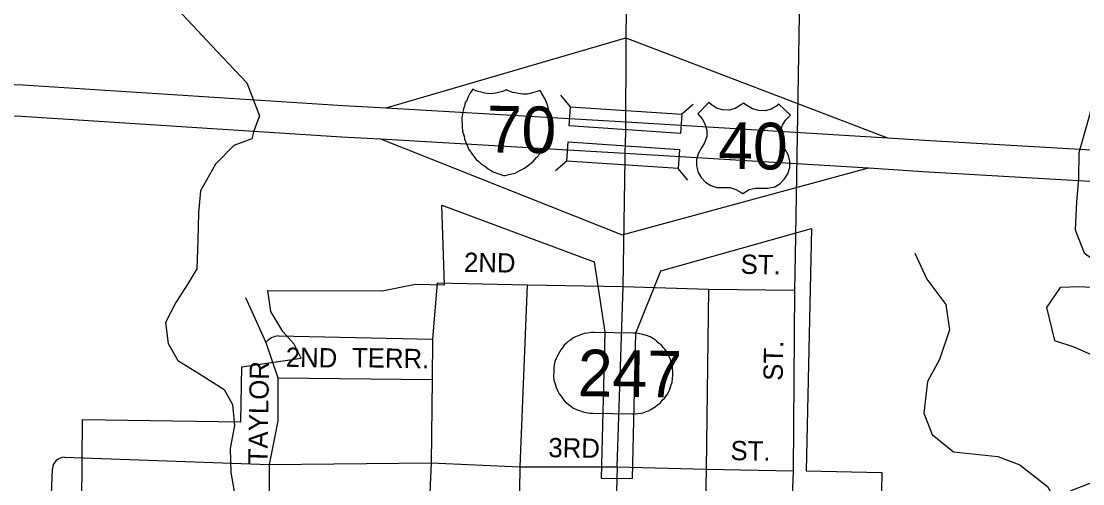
# Model space of a CAD drawing. Extents: x -85.89 to -81.43, y 28.77 to 32.72.
# Drawn here: x -84.45 to -83.717, y 31.5 to 31.819 of the extents above; entities that cross this region are included whole.
import ezdxf

# ---------------------------------------------------------------- set-up
doc = ezdxf.new("R2010")
doc.units = 0
for name, color, linetype in [('PL City Bridges', 7, 'Continuous'), ('PL City City Limits and Fill', 7, 'Continuous'), ('PL City Interchanges', 7, 'Continuous'), ('PL City Interstate Highway', 7, 'Continuous'), ('PL City Interstate Shields', 7, 'Continuous'), ('PL City K Route', 7, 'Continuous'), ('PL City K Rte Shields', 7, 'Continuous'), ('PL City Local Rd Street Names', 7, 'Continuous'), ('PL City Local Roads', 7, 'Continuous'), ('PL City Section Lines', 7, 'Continuous'), ('PL City Tributaries', 7, 'Continuous'), ('PL City US Shields', 7, 'Continuous')]:
    doc.layers.add(name, color=color, linetype=linetype)

msp = doc.modelspace()

# ---------------------------------------------------------------- linework, layer by layer
at = {"layer": 'PL City Bridges'}
for points in [[(-84.07075, 31.75967), (-84.07746, 31.76756)], [(-84.07075, 31.75967), (-83.9939, 31.75451), (-83.99479, 31.74123), (-84.07165, 31.74639), (-84.07075, 31.75967)], [(-83.98601, 31.76122), (-83.9939, 31.75451)], [(-84.07239, 31.73539), (-83.99554, 31.73022), (-83.99643, 31.71694), (-84.07328, 31.7221), (-84.07239, 31.73539)], [(-84.07328, 31.7221), (-84.08117, 31.71539)], [(-83.98972, 31.70905), (-83.99643, 31.71694)]]:
    msp.add_lwpolyline(points, dxfattribs=at)
at = {"layer": 'PL City City Limits and Fill'}
for p, q in [((-84.05444, 31.65268), (-84.04708, 31.60414)), ((-84.04708, 31.60414), (-84.04954, 31.50343)), ((-84.02795, 31.50308), (-84.02556, 31.60344)), ((-84.04954, 31.50343), (-84.02795, 31.50308))]:
    msp.add_line(p, q, dxfattribs=at)
for points in [[(-84.27977, 31.63295), (-84.20082, 31.6326), (-84.17772, 31.63735), (-84.15775, 31.63683), (-84.15951, 31.69172), (-84.05444, 31.65268)], [(-84.02556, 31.60344), (-84.00843, 31.64654), (-83.90428, 31.67561), (-83.90804, 31.50841), (-83.85565, 31.50741), (-83.85806, 31.38138)], [(-84.40997, 31.25489), (-84.4076, 31.54399), (-84.29821, 31.54216), (-84.29758, 31.5801), (-84.25657, 31.58626), (-84.26155, 31.59583), (-84.26921, 31.6045), (-84.27754, 31.61849), (-84.27977, 31.63295)]]:
    msp.add_lwpolyline(points, dxfattribs=at)
at = {"layer": 'PL City Interchanges'}
for points in [[(-84.19786, 31.75882), (-84.03243, 31.80725), (-83.85184, 31.73817)], [(-84.20184, 31.73742), (-84.03508, 31.67118), (-83.86498, 31.71751)]]:
    msp.add_lwpolyline(points, dxfattribs=at)
at = {"layer": 'PL City Interstate Highway'}
for points in [[(-84.91479, 31.78779), (-84.74304, 31.78426), (-84.62513, 31.7815), (-84.44874, 31.77465), (-84.22758, 31.76053), (-84.19786, 31.75882), (-84.03201, 31.74927), (-83.85184, 31.73817), (-83.82617, 31.73659), (-83.61937, 31.72457), (-83.54644, 31.72055), (-83.44416, 31.71852), (-83.28291, 31.71896), (-83.19212, 31.7194), (-83.01942, 31.71973)], [(-84.91526, 31.7662), (-84.74351, 31.76267), (-84.6258, 31.75992), (-84.44985, 31.75309), (-84.22889, 31.73897), (-84.20184, 31.73742), (-84.03329, 31.72772), (-83.86498, 31.71751), (-83.82746, 31.71504), (-83.62059, 31.70301), (-83.54725, 31.69897), (-83.44435, 31.69693), (-83.28283, 31.69737), (-83.19205, 31.69781), (-83.01925, 31.69814)]]:
    msp.add_lwpolyline(points, dxfattribs=at)
at = {"layer": 'PL City Interstate Shields'}
msp.add_lwpolyline([(-84.13812, 31.77168), (-84.14026, 31.76887), (-84.14164, 31.76603), (-84.14225, 31.76395), (-84.14341, 31.76245), (-84.14384, 31.75998), (-84.14463, 31.75809), (-84.14525, 31.75506), (-84.14569, 31.75145), (-84.14559, 31.74612), (-84.14527, 31.74269), (-84.14419, 31.73943), (-84.14384, 31.73733), (-84.14238, 31.73369), (-84.1411, 31.73063), (-84.13869, 31.72697), (-84.1372, 31.72504), (-84.13552, 31.72292), (-84.13402, 31.72175), (-84.13252, 31.7204), (-84.13064, 31.71903), (-84.12895, 31.71786), (-84.12745, 31.7167), (-84.12594, 31.71591), (-84.12405, 31.71474), (-84.12084, 31.71354), (-84.11706, 31.71214), (-84.11591, 31.71212), (-84.11247, 31.71302), (-84.10884, 31.71391), (-84.10558, 31.71557), (-84.10251, 31.71723), (-84.09962, 31.71927), (-84.09672, 31.7217), (-84.0942, 31.72451), (-84.09148, 31.7277), (-84.08952, 31.7309), (-84.08873, 31.73241), (-84.08736, 31.73506), (-84.08614, 31.73941), (-84.08531, 31.74358), (-84.08486, 31.74757), (-84.08498, 31.75176), (-84.08512, 31.75481), (-84.08565, 31.7571), (-84.08691, 31.7615), (-84.08818, 31.76476), (-84.09022, 31.76822), (-84.09169, 31.77091), (-84.09361, 31.77018), (-84.09686, 31.76928), (-84.09858, 31.76874), (-84.10049, 31.76839), (-84.10354, 31.76825), (-84.10695, 31.76888), (-84.10885, 31.76929), (-84.11075, 31.76951), (-84.11207, 31.77011), (-84.11396, 31.77071), (-84.11491, 31.7713), (-84.11606, 31.77074), (-84.11759, 31.7702), (-84.1195, 31.76966), (-84.12122, 31.76912), (-84.12504, 31.76861), (-84.12865, 31.76867), (-84.13074, 31.76928), (-84.13244, 31.76969), (-84.13453, 31.7701), (-84.13642, 31.77089)], close=True, dxfattribs=at)
at = {"layer": 'PL City K Route'}
msp.add_lwpolyline([(-84.03855, 31.51129), (-84.0343, 31.63561), (-84.03277, 31.73851)], dxfattribs=at)
at = {"layer": 'PL City K Rte Shields'}
msp.add_lwpolyline([(-84.02727, 31.60347), (-84.05428, 31.60391), (-84.05656, 31.60394), (-84.05866, 31.60341), (-84.06095, 31.60325), (-84.06305, 31.60253), (-84.06497, 31.6018), (-84.06726, 31.60088), (-84.06918, 31.59996), (-84.07073, 31.59866), (-84.07226, 31.59773), (-84.07342, 31.59661), (-84.07516, 31.59511), (-84.07614, 31.59342), (-84.0773, 31.59192), (-84.07828, 31.59041), (-84.07946, 31.58834), (-84.08064, 31.58588), (-84.08143, 31.58399), (-84.08204, 31.58153), (-84.08227, 31.57925), (-84.08232, 31.5764), (-84.08235, 31.57411), (-84.08221, 31.57107), (-84.08131, 31.56839), (-84.08059, 31.5659), (-84.07967, 31.56399), (-84.07857, 31.5615), (-84.07726, 31.55995), (-84.07596, 31.55822), (-84.07428, 31.5561), (-84.0724, 31.55455), (-84.07071, 31.55338), (-84.06902, 31.55202), (-84.06619, 31.55064), (-84.06449, 31.55004), (-84.06203, 31.54924), (-84.05994, 31.54864), (-84.05729, 31.54821), (-84.0552, 31.54818), (-84.02819, 31.54774), (-84.0261, 31.54771), (-84.02419, 31.54806), (-84.02209, 31.54821), (-84.02057, 31.54857), (-84.01846, 31.54949), (-84.01693, 31.54984), (-84.0152, 31.55077), (-84.01347, 31.55188), (-84.01213, 31.55262), (-84.01058, 31.55393), (-84.00866, 31.55542), (-84.00749, 31.55711), (-84.00556, 31.55879), (-84.0038, 31.56143), (-84.00224, 31.56406), (-84.00143, 31.56709), (-84.00062, 31.56955), (-84.0002, 31.57202), (-83.99997, 31.57468), (-84.00012, 31.57697), (-84.00027, 31.57963), (-84.00042, 31.58173), (-84.00116, 31.58326), (-84.00169, 31.58536), (-84.0028, 31.58785), (-84.0039, 31.59015), (-84.00539, 31.59208), (-84.0067, 31.59362), (-84.00819, 31.59536), (-84.01007, 31.59672), (-84.01138, 31.59808), (-84.01345, 31.59963), (-84.01571, 31.60081), (-84.01817, 31.6018), (-84.02082, 31.6026), (-84.02309, 31.60302), (-84.02423, 31.60323), (-84.02556, 31.60344)], close=True, dxfattribs=at)
at = {"layer": 'PL City Local Roads'}
for points in [[(-83.89748, 32.66815), (-83.90535, 32.26559), (-83.90712, 32.24171), (-83.90878, 32.22604), (-83.91336, 32.20127), (-83.92014, 32.17971), (-83.92676, 32.16085), (-83.93463, 32.14455), (-83.98775, 32.03383), (-84.00651, 31.99301), (-84.01364, 31.97338), (-84.0268, 31.91565), (-84.03187, 31.86298), (-84.03243, 31.80725), (-84.03277, 31.73851)], [(-83.91561, 31.65673), (-83.91594, 31.63301), (-83.91704, 31.50858), (-83.91815, 31.4777), (-83.91903, 31.44174), (-83.92024, 31.38162), (-83.9208, 31.36364), (-83.92311, 31.25597), (-83.92499, 31.20104), (-83.92538, 31.15912)], [(-84.16274, 31.63808), (-84.16605, 31.5994), (-84.16632, 31.57147), (-84.16681, 31.51393), (-84.16995, 31.44716), (-84.17124, 31.36769), (-84.17151, 31.35924), (-84.17297, 31.26011)], [(-84.16274, 31.63808), (-84.10067, 31.63688), (-84.0343, 31.63561), (-83.9755, 31.63376), (-83.91594, 31.63301)], [(-84.10067, 31.63688), (-84.10564, 31.5112), (-84.10665, 31.44597), (-84.10698, 31.3681), (-84.10932, 31.25934)], [(-83.9755, 31.63376), (-83.97706, 31.50973), (-83.97844, 31.44229), (-83.98064, 31.36429), (-83.98313, 31.25669), (-83.98413, 31.20323)], [(-84.29509, 31.62806), (-84.28103, 31.59692), (-84.27276, 31.57266), (-84.27285, 31.5429), (-84.27478, 31.53242), (-84.27882, 31.51285), (-84.2791, 31.47022), (-84.27993, 31.46453), (-84.28709, 31.44845), (-84.29049, 31.44321), (-84.31649, 31.41693), (-84.31842, 31.41491), (-84.32008, 31.406), (-84.31998, 31.39654), (-84.3176, 31.38524), (-84.3121, 31.37134), (-84.30685, 31.36061), (-84.30629, 31.35648), (-84.30402, 31.34238)], [(-84.2723, 31.6016), (-84.16605, 31.5994)], [(-84.27276, 31.57266), (-84.16632, 31.57147)], [(-84.42001, 31.51797), (-84.27882, 31.51285), (-84.16681, 31.51393), (-84.10564, 31.5112), (-84.03855, 31.51129), (-83.97706, 31.50973), (-83.91704, 31.50858)], [(-84.42978, 31.47387), (-84.42843, 31.50989)], [(-84.03855, 31.51129), (-84.04021, 31.44356), (-84.04175, 31.3659), (-84.04616, 31.25845), (-84.04633, 31.21003), (-84.04642, 31.20443), (-84.05008, 31.08171), (-84.05284, 30.99263), (-84.05357, 30.95364), (-84.05658, 30.83244), (-84.05874, 30.75963), (-84.05984, 30.69984), (-84.06183, 30.63961)]]:
    msp.add_lwpolyline(points, dxfattribs=at)
for centre, radius, start, end in [((-84.2711, 31.58889), 0.01277, 95.39955, 141.058), ((-84.41963, 31.50915), 0.00884, 92.50871, 175.15301)]:
    msp.add_arc(centre, radius, start, end, dxfattribs=at)
at = {"layer": 'PL City Section Lines'}
msp.add_lwpolyline([(-83.90535, 32.26559), (-83.91561, 31.65673)], dxfattribs=at)
at = {"layer": 'PL City Tributaries'}
for points in [[(-84.34877, 31.83437), (-84.31492, 31.79792), (-84.29428, 31.77618), (-84.28551, 31.75327), (-84.28945, 31.74299), (-84.29062, 31.73749), (-84.30309, 31.73287), (-84.3157, 31.71998), (-84.32625, 31.70153), (-84.32759, 31.68637), (-84.32791, 31.66775), (-84.32878, 31.64776), (-84.33488, 31.63751), (-84.34319, 31.62455), (-84.35042, 31.61087), (-84.34851, 31.59635), (-84.34171, 31.58451), (-84.32678, 31.57528), (-84.30973, 31.56465), (-84.30398, 31.5542), (-84.30261, 31.53969), (-84.30557, 31.52387), (-84.30531, 31.50731), (-84.30284, 31.49416)], [(-83.70715, 31.83522), (-83.70655, 31.80693), (-83.70876, 31.77178), (-83.7123, 31.7539), (-83.71574, 31.74154), (-83.71974, 31.72781), (-83.72004, 31.70988), (-83.72139, 31.69403), (-83.72225, 31.67473), (-83.71606, 31.65876), (-83.70541, 31.65099), (-83.68294, 31.64164), (-83.66954, 31.63797)], [(-83.83296, 31.65867), (-83.82465, 31.64059), (-83.81148, 31.62312), (-83.80908, 31.60583), (-83.81589, 31.58525), (-83.82422, 31.57021), (-83.82675, 31.54818), (-83.82107, 31.53359), (-83.80619, 31.52161), (-83.77554, 31.51833), (-83.76055, 31.51256), (-83.7414, 31.49775), (-83.7346, 31.48591)], [(-83.66954, 31.63797), (-83.67446, 31.63391), (-83.68579, 31.63272), (-83.70408, 31.63441), (-83.71915, 31.63535), (-83.73262, 31.63489), (-83.74201, 31.62125), (-83.73647, 31.59839), (-83.72308, 31.59403), (-83.70704, 31.58686), (-83.69801, 31.57912), (-83.68958, 31.56793), (-83.68869, 31.55688), (-83.68834, 31.54515), (-83.68706, 31.52581), (-83.6927, 31.51073), (-83.70794, 31.50132), (-83.72529, 31.49472), (-83.7346, 31.48591)]]:
    msp.add_lwpolyline(points, dxfattribs=at)
at = {"layer": 'PL City US Shields'}
msp.add_lwpolyline([(-83.97513, 31.76251), (-83.98287, 31.75484), (-83.97989, 31.75136), (-83.97785, 31.7479), (-83.9766, 31.74351), (-83.97667, 31.73913), (-83.97808, 31.73478), (-83.98023, 31.7312), (-83.98239, 31.72762), (-83.98361, 31.72326), (-83.98368, 31.71888), (-83.98262, 31.7143), (-83.98058, 31.71084), (-83.9774, 31.70755), (-83.97383, 31.7052), (-83.96966, 31.70399), (-83.96072, 31.70384), (-83.95655, 31.70263), (-83.95297, 31.70047), (-83.95165, 31.69969), (-83.94723, 31.70247), (-83.94302, 31.70354), (-83.93446, 31.7034), (-83.92968, 31.70446), (-83.92603, 31.70668), (-83.92293, 31.70986), (-83.92059, 31.71325), (-83.91937, 31.7178), (-83.91929, 31.72217), (-83.92036, 31.72657), (-83.92258, 31.73022), (-83.92461, 31.73387), (-83.92587, 31.73827), (-83.92579, 31.74265), (-83.92439, 31.747), (-83.92223, 31.75039), (-83.91875, 31.75376), (-83.92699, 31.7617), (-83.92835, 31.7602), (-83.93219, 31.75798), (-83.9364, 31.75691), (-83.94096, 31.75699), (-83.94513, 31.7582), (-83.9489, 31.76055), (-83.95115, 31.76211), (-83.95327, 31.76062), (-83.95712, 31.7584), (-83.96113, 31.75733), (-83.9657, 31.75741), (-83.96986, 31.75862), (-83.97344, 31.76096)], close=True, dxfattribs=at)

# ---------------------------------------------------------------- texts
at = {"layer": 'PL City Interstate Shields'}
msp.add_text('70', height=0.0322, rotation=359.03987, dxfattribs=at).set_placement((-84.12871, 31.72821))
at = {"layer": 'PL City K Rte Shields'}
msp.add_text('247', height=0.0322, rotation=359.07077, dxfattribs=at).set_placement((-84.06589, 31.56003))
at = {"layer": 'PL City Local Rd Street Names'}
for s, rotation, p in [('2ND', 359.07731, (-84.14433, 31.64574)), ('ST.', 359.08107, (-83.95332, 31.6444)), ('2ND', 359.06831, (-84.26739, 31.58026)), ('TERR.', 359.06607, (-84.22165, 31.58001)), ('ST.', 89.02858, (-83.92422, 31.5705)), ('TAYLOR', 89.04375, (-84.27997, 31.51294)), ('3RD', 359.06775, (-84.08608, 31.51791)), ('ST.', 359.06934, (-83.9603, 31.51587))]:
    msp.add_text(s, height=0.0133, rotation=rotation, dxfattribs=at).set_placement(p)
at = {"layer": 'PL City US Shields'}
msp.add_text('40', height=0.0322, rotation=359.03203, dxfattribs=at).set_placement((-83.96892, 31.717))

doc.saveas('drawing.dxf')
